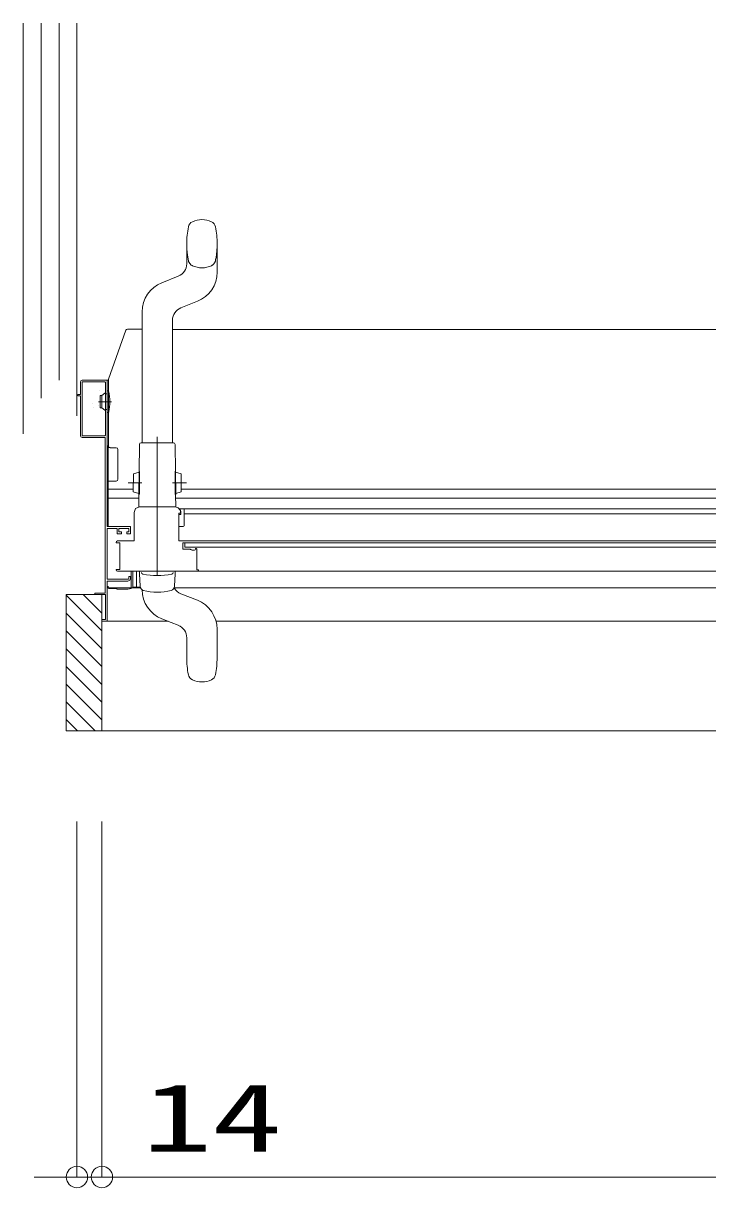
# Model space of a CAD drawing. Units: millimetres on the paper. Extents: x -305 to 305, y -152 to 152.
# Drawn here: x -143.93 to -124.78, y -52.55 to -19.93 of the extents above; entities that cross this region are included whole.
import ezdxf
from ezdxf.enums import TextEntityAlignment as Align

# ---------------------------------------------------------------- set-up
doc = ezdxf.new("R2010")
doc.units = ezdxf.units.MM
for name, pattern in [('DASHED2', [3, 2, -1]), ('LONG_CHAIN', [21, 18, -1, 1, -1]), ('LONG_DOUBLE_CHAIN', [21.8, 18, -1, 0.6, -0.6, 0.6, -1])]:
    doc.linetypes.add(name, pattern=pattern)
doc.layers.add('0-0_0', color=7, linetype='Continuous', lineweight=9)
doc.layers.add('0-1_VIEW0001', color=7, linetype='Continuous', lineweight=9)
doc.styles.add('ＭＳ ゴシック', font='')
doc.styles.get('ＭＳ ゴシック').set_extended_font_data('MS Gothic')

# ---------------------------------------------------------------- blocks, each defined once
blk = doc.blocks.new('_ORIGIN')
at = {"layer": '0-0_0'}
blk.add_line((0, 0), (-1, 0), dxfattribs=at)
blk.add_circle((0, 0), 0.5, dxfattribs=at)

msp = doc.modelspace()

# ---------------------------------------------------------------- linework, layer by layer
at = {"layer": '0-0_0'}
for p, q in [((-142.434, -42.287), (-142.434, -52.246)), ((-141.734, -42.287), (-141.734, -52.246)), ((-143.034, -52.246), (-143.634, -52.246)), ((-142.434, -52.246), (-141.734, -52.246)), ((-141.134, -52.246), (-83.839, -52.246)), ((-141.134, -52.246), (-140.534, -52.246))]:
    msp.add_line(p, q, dxfattribs=at)
msp.add_lwpolyline([(-141.734, -42.287), (-141.734, -52.246), (-136.486, -52.246)], dxfattribs=at)
at = {"layer": '0-1_VIEW0001', "linetype": 'LONG_DOUBLE_CHAIN'}
for p, q in [((-143.934, -19.927), (-143.934, -31.427)), ((-141.464, -30.527), (-141.832, -30.527))]:
    msp.add_line(p, q, dxfattribs=at)
at = {"layer": '0-1_VIEW0001'}
for p, q in [((-143.434, -29.927), (-143.434, -19.927)), ((-143.434, -19.927), (-143.434, -29.927)), ((-142.934, -29.927), (-142.934, -19.927)), ((-142.434, -30.927), (-142.434, -19.927)), ((-143.434, -29.927), (-143.434, -30.427)), ((-142.334, -29.977), (-142.334, -30.327)), ((-142.289, -29.987), (-142.289, -31.467)), ((-141.549, -29.927), (-142.284, -29.927)), ((-141.649, -29.972), (-142.274, -29.972)), ((-141.634, -31.467), (-141.634, -29.987)), ((-141.549, -31.775), (-141.549, -29.892)), ((-142.334, -30.327), (-142.409, -30.327)), ((-141.734, -30.352), (-141.656, -30.292)), ((-141.599, -30.309), (-141.618, -30.309)), ((-141.584, -30.227), (-141.564, -30.227)), ((-141.547, -30.227), (-141.559, -30.227)), ((-142.434, -30.927), (-142.434, -30.527)), ((-142.334, -30.367), (-142.334, -31.477)), ((-141.784, -30.352), (-141.734, -30.352)), ((-141.784, -30.352), (-141.784, -30.702)), ((-141.734, -30.702), (-141.734, -30.352)), ((-141.784, -30.702), (-141.734, -30.702)), ((-141.734, -30.702), (-141.656, -30.761)), ((-141.599, -30.744), (-141.618, -30.744)), ((-141.584, -30.827), (-141.564, -30.827)), ((-142.274, -31.482), (-141.649, -31.482)), ((-141.562, -34.027), (-141.562, -31.755)), ((-141.499, -31.816), (-141.334, -31.816)), ((-141.284, -32.702), (-141.284, -31.865)), ((-141.562, -32.752), (-141.334, -32.752)), ((-139.584, -33.667), (-139.584, -34.412)), ((-139.524, -33.687), (-139.584, -33.687)), ((-139.549, -33.652), (-139.569, -33.652)), ((-139.434, -33.672), (-123.406, -33.672)), ((-141.309, -34.077), (-141.309, -34.227)), ((-139.459, -34.024), (-139.584, -34.024)), ((-141.294, -34.427), (-140.834, -34.427)), ((-140.864, -34.432), (-140.864, -34.432)), ((-139.569, -34.427), (-121.309, -34.427)), ((-139.464, -34.482), (-139.464, -34.652)), ((-122.129, -34.482), (-139.464, -34.482)), ((-139.414, -34.607), (-139.414, -34.482)), ((-139.454, -34.662), (-139.274, -34.662)), ((-122.179, -34.607), (-139.414, -34.607)), ((-139.255, -34.665), (-139.217, -34.681)), ((-139.211, -34.682), (-139.139, -34.682)), ((-139.114, -34.657), (-139.114, -34.652)), ((-139.104, -34.642), (-139.103, -34.642)), ((-139.096, -34.644), (-139.081, -34.653)), ((-141.009, -35.502), (-141.584, -35.502)), ((-141.294, -35.277), (-120.609, -35.277)), ((-140.912, -35.277), (-140.912, -35.757)), ((-140.864, -35.712), (-140.864, -35.277)), ((-140.684, -35.352), (-140.684, -35.277)), ((-140.666, -35.699), (-140.684, -35.352)), ((-139.684, -35.352), (-139.702, -35.699)), ((-139.684, -35.277), (-139.684, -35.352)), ((-141.562, -35.732), (-141.562, -35.697)), ((-140.658, -35.737), (-141.559, -35.737)), ((-141.312, -35.757), (-141.537, -35.757)), ((-141.312, -35.777), (-141.312, -35.757)), ((-141.014, -35.777), (-141.312, -35.777)), ((-140.912, -35.757), (-141.009, -35.776)), ((-140.662, -35.724), (-140.764, -35.724)), ((-139.794, -35.812), (-139.793, -35.813)), ((-83.434, -35.737), (-139.714, -35.737)), ((-142.734, -35.927), (-141.634, -35.927)), ((-142.734, -39.747), (-142.734, -35.927)), ((-141.734, -36.947), (-142.734, -35.947)), ((-141.734, -36.447), (-142.254, -35.927)), ((-141.919, -35.927), (-141.649, -35.927)), ((-141.734, -39.747), (-141.734, -35.927)), ((-141.634, -35.927), (-141.634, -36.627)), ((-139.062, -36.089), (-139.522, -35.907)), ((-141.734, -37.447), (-142.734, -36.447)), ((-141.634, -36.627), (-141.734, -36.627)), ((-141.734, -36.642), (-141.734, -36.662)), ((-141.734, -36.679), (-139.881, -36.679)), ((-139.596, -36.792), (-139.799, -36.712)), ((-83.434, -36.677), (-138.539, -36.677)), ((-141.734, -37.947), (-142.734, -36.947)), ((-139.359, -37.141), (-139.359, -37.702)), ((-138.509, -37.702), (-138.509, -36.903)), ((-141.734, -38.447), (-142.734, -37.447)), ((-141.734, -38.942), (-142.734, -37.942)), ((-141.734, -39.437), (-142.734, -38.437)), ((-141.919, -39.747), (-142.734, -38.932)), ((-142.414, -39.747), (-142.734, -39.427)), ((-82.259, -39.747), (-142.734, -39.747))]:
    msp.add_line(p, q, dxfattribs=at)
at = {"layer": '0-1_VIEW0001', "color": 5}
for p, q in [((-139.358, -26.102), (-139.358, -26.663)), ((-138.508, -26.102), (-138.508, -26.901)), ((-140.055, -27.194), (-139.595, -27.012)), ((-139.521, -27.897), (-139.061, -27.715)), ((-140.608, -31.677), (-140.608, -28.008)), ((-139.758, -31.677), (-139.758, -28.246)), ((-141.549, -29.892), (-141.061, -28.525)), ((-141.014, -28.492), (-140.608, -28.492)), ((-139.758, -28.502), (-104.319, -28.502)), ((-140.683, -31.727), (-140.69, -32.484)), ((-139.733, -31.677), (-140.633, -31.677)), ((-139.677, -32.477), (-139.683, -31.727)), ((-140.851, -32.55), (-140.855, -33.05)), ((-140.695, -32.502), (-140.851, -32.55)), ((-140.701, -33.119), (-140.695, -32.484)), ((-140.68, -32.484), (-140.695, -32.484)), ((-140.685, -33.119), (-140.68, -32.484)), ((-139.682, -33.127), (-139.687, -32.477)), ((-139.672, -32.477), (-139.687, -32.477)), ((-139.666, -33.127), (-139.672, -32.477)), ((-139.672, -32.502), (-139.516, -32.55)), ((-139.516, -32.55), (-139.512, -33.05)), ((-141.562, -32.977), (-140.854, -32.977)), ((-140.697, -33.228), (-141.562, -33.228)), ((-140.7, -33.102), (-140.855, -33.05)), ((-140.701, -33.119), (-140.685, -33.119)), ((-140.696, -33.119), (-140.699, -33.477)), ((-139.666, -33.127), (-139.682, -33.127)), ((-139.668, -33.477), (-139.671, -33.127)), ((-122.659, -33.228), (-139.67, -33.228)), ((-139.666, -33.102), (-139.512, -33.05)), ((-139.513, -32.977), (-103.319, -32.977)), ((-140.682, -33.477), (-140.684, -33.477)), ((-140.684, -33.477), (-139.683, -33.477)), ((-139.459, -33.524), (-139.561, -33.524)), ((-122.659, -33.532), (-139.439, -33.532)), ((-139.434, -33.547), (-139.434, -34.002)), ((-140.834, -34.427), (-140.834, -33.627)), ((-139.534, -33.627), (-139.534, -33.637)), ((-139.524, -33.687), (-139.524, -33.627)), ((-139.798, -36.712), (-140.056, -36.61))]:
    msp.add_line(p, q, dxfattribs=at)
at = {"layer": '0-1_VIEW0001', "color": 2}
for p, q in [((-141.791, -30.204), (-141.79, -30.204)), ((-142.005, -30.564), (-142.005, -30.564)), ((-141.836, -30.646), (-141.835, -30.646)), ((-141.973, -30.695), (-141.972, -30.695))]:
    msp.add_line(p, q, dxfattribs=at)
at = {"layer": '0-1_VIEW0001', "color": 5, "linetype": 'LONG_CHAIN'}
for p, q in [((-140.183, -35.408), (-140.183, -31.516)), ((-140.183, -35.408), (-140.183, -31.516)), ((-140.183, -35.408), (-140.183, -31.689)), ((-140.183, -35.408), (-140.183, -31.689)), ((-140.614, -32.803), (-141.003, -32.799)), ((-139.753, -32.803), (-139.364, -32.799))]:
    msp.add_line(p, q, dxfattribs=at)
at = {"layer": '0-1_VIEW0001'}
for points in [[(-142.284, -29.927), (-142.319, -29.942), (-142.334, -29.977)], [(-141.309, -34.227), (-141.189, -34.227), (-141.189, -34.177), (-141.264, -34.177), (-141.264, -34.077), (-140.979, -34.077), (-140.979, -34.177), (-141.039, -34.177), (-141.039, -34.227), (-140.934, -34.227), (-140.934, -34.027), (-141.584, -34.027), (-141.584, -29.927)], [(-142.409, -30.327), (-142.409, -30.367), (-142.334, -30.367)], [(-142.334, -31.477), (-142.319, -31.512), (-142.284, -31.527)], [(-142.284, -31.527), (-141.639, -31.527), (-141.639, -35.887), (-141.934, -35.887), (-141.934, -35.927)], [(-141.499, -31.816), (-141.501, -31.815), (-141.509, -31.815), (-141.52, -31.813), (-141.532, -31.807), (-141.541, -31.798), (-141.548, -31.787), (-141.549, -31.779), (-141.549, -31.775)], [(-139.569, -33.652), (-139.58, -33.656), (-139.584, -33.667)], [(-141.584, -35.502), (-141.584, -34.077), (-141.309, -34.077)], [(-141.324, -34.477), (-141.331, -34.474), (-141.334, -34.467), (-141.322, -34.439), (-141.294, -34.427)], [(-141.324, -35.227), (-141.234, -35.227), (-141.234, -34.477), (-141.324, -34.477)], [(-139.584, -34.412), (-139.58, -34.423), (-139.569, -34.427)], [(-139.464, -34.652), (-139.461, -34.659), (-139.454, -34.662)], [(-139.274, -34.662), (-139.264, -34.663), (-139.255, -34.665)], [(-139.217, -34.681), (-139.214, -34.682), (-139.211, -34.682)], [(-139.139, -34.682), (-139.121, -34.675), (-139.114, -34.657)], [(-139.114, -34.652), (-139.111, -34.645), (-139.104, -34.642)], [(-139.103, -34.642), (-139.099, -34.642), (-139.096, -34.644)], [(-139.081, -34.653), (-139.076, -34.658), (-139.074, -34.665)], [(-139.074, -34.665), (-139.074, -35.242), (-139.034, -35.242), (-139.034, -35.277)], [(-141.294, -35.277), (-141.322, -35.265), (-141.334, -35.237), (-141.331, -35.23), (-141.324, -35.227)], [(-141.584, -36.679), (-141.584, -35.552), (-141.009, -35.552)], [(-141.009, -35.552), (-140.956, -35.53), (-140.934, -35.477)], [(-140.984, -35.477), (-140.991, -35.495), (-141.009, -35.502)], [(-140.934, -35.477), (-140.934, -35.427), (-140.984, -35.427), (-140.984, -35.477)], [(-140.764, -35.277), (-140.764, -35.727), (-140.849, -35.727)]]:
    msp.add_lwpolyline(points, dxfattribs=at)
at = {"layer": '0-1_VIEW0001', "color": 5}
for points in [[(-140.834, -33.627), (-140.79, -33.521), (-140.684, -33.477)], [(-139.534, -33.637), (-139.538, -33.648), (-139.549, -33.652)]]:
    msp.add_lwpolyline(points, dxfattribs=at)
for centre, radius, start, end in [((-138.933, -26.052), 0.625, 64.66, 115.34), ((-136.951, -26.102), 2.408, 168.6588, 180), ((-139.115, -25.668), 0.2, 115.34, 168.6588), ((-138.751, -25.668), 0.2, 11.3412, 64.66), ((-140.916, -26.102), 2.408, 0, 11.3412), ((-139.733, -26.663), 0.375, 291.6036, 0), ((-139.383, -26.901), 0.875, 291.6036, 0), ((-139.733, -28.008), 0.875, 111.6036, 180), ((-139.383, -28.246), 0.375, 111.6036, 180), ((-141.014, -28.542), 0.05, 90, 160.3462), ((-140.633, -31.727), 0.05, 90, 180), ((-139.733, -31.727), 0.05, 0, 90), ((-139.684, -33.627), 0.15, 0, 90.452), ((-139.684, -33.627), 0.16, 0, 39.8384), ((-139.459, -33.549), 0.025, 0, 90), ((-139.459, -33.549), 0.025, 0, 90), ((-140.579, -35.311), 0.0485, 177.5028, 257.3444), ((-140.183, -33.073), 2.321, 259.9146, 280.0854), ((-139.788, -35.311), 0.0485, 282.6556, 2.4972), ((-139.733, -35.796), 0.875, 180, 248.3964)]:
    msp.add_arc(centre, radius, start, end, dxfattribs=at)
at = {"layer": '0-1_VIEW0001', "color": 5, "linetype": 'DASHED2'}
for centre, radius, start, end in [((-136.951, -26.102), 2.408, 180, 191.3412), ((-140.916, -26.102), 2.408, 348.6588, 0), ((-139.115, -26.536), 0.2, 191.3412, 244.66), ((-138.933, -26.152), 0.625, 244.66, 295.34), ((-138.751, -26.536), 0.2, 295.34, 348.6588)]:
    msp.add_arc(centre, radius, start, end, dxfattribs=at)
at = {"layer": '0-1_VIEW0001'}
for centre, radius, start, end in [((-142.274, -29.987), 0.015, 90, 180), ((-141.649, -29.987), 0.015, 0, 90), ((-141.647, -30.304), 0.015, 19.4712, 127.1608), ((-141.618, -30.294), 0.015, 199.4712, 270), ((-141.599, -30.294), 0.015, 270, 0), ((-141.564, -30.252), 0.025, 12.424, 90), ((-142.812, -30.527), 1.303, 347.576, 12.424), ((-141.647, -30.749), 0.015, 232.8391, 340.5288), ((-141.618, -30.759), 0.015, 90, 160.5288), ((-141.599, -30.759), 0.015, 0, 90), ((-141.564, -30.802), 0.025, 270, 347.576), ((-142.274, -31.467), 0.015, 180, 270), ((-141.649, -31.467), 0.015, 270, 0), ((-141.334, -31.866), 0.05, 0, 90), ((-141.334, -32.702), 0.05, 270, 0), ((-139.459, -33.999), 0.025, 270, 0), ((-139.459, -33.999), 0.025, 270, 0), ((-141.537, -35.732), 0.025, 180, 270), ((-141.014, -35.752), 0.025, 270, 281.3099), ((-140.849, -35.712), 0.015, 180, 270), ((-140.541, -35.693), 0.125, 183.0011, 254.0538), ((-140.184, -34.446), 1.421, 254.017, 285.9811), ((-139.827, -35.693), 0.125, 285.9428, 356.999), ((-139.384, -35.558), 0.375, 209.104, 248.3964), ((-139.384, -36.903), 0.875, 0, 68.3964), ((-139.734, -37.141), 0.375, 0, 68.3964), ((-136.952, -37.702), 2.408, 180, 191.3412), ((-140.917, -37.702), 2.408, 348.6588, 0), ((-139.116, -38.136), 0.2, 191.3412, 244.66), ((-138.934, -37.752), 0.625, 244.66, 295.34), ((-138.752, -38.136), 0.2, 295.34, 348.6588)]:
    msp.add_arc(centre, radius, start, end, dxfattribs=at)
at = {"layer": '0-1_VIEW0001', "color": 2}
msp.add_arc((-140.183, -33.073), 2.321, 259.9146, 280.0854, dxfattribs=at)

# ---------------------------------------------------------------- block references
at = {"layer": '0-0_0', "xscale": 0.6, "yscale": 0.6}
msp.add_blockref('_ORIGIN', (-142.434, -52.246), dxfattribs=at)
at = {"layer": '0-0_0', "xscale": 0.6, "yscale": 0.6, "rotation": 180}
msp.add_blockref('_ORIGIN', (-141.734, -52.246), dxfattribs=at)
msp.add_blockref('_ORIGIN', (-141.734, -52.246), dxfattribs=at)

# ---------------------------------------------------------------- texts
at = {"layer": '0-0_0', "style": 'ＭＳ ゴシック', "width": 1.5}
msp.add_text('14', height=1.921, dxfattribs=at).set_placement((-140.605, -52.116), align=Align.BOTTOM_LEFT)

doc.saveas('drawing.dxf')
